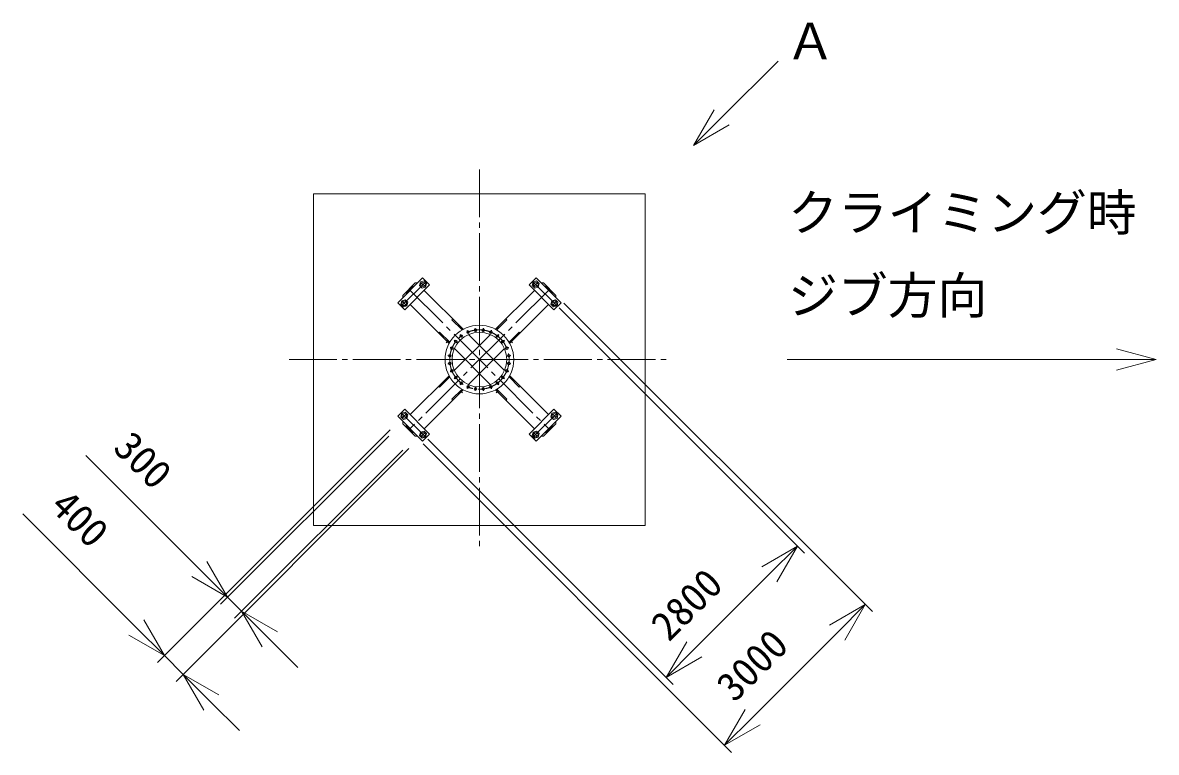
# Model space of a CAD drawing. Units: millimetres, scale not verified. Extents: x -26175 to 26208, y -37536 to 40834.
# Drawn here: x -23678 to -6596, y -31984 to -20983 of the extents above; entities that cross this region are included whole.
import ezdxf
from ezdxf.enums import TextEntityAlignment as Align

# ---------------------------------------------------------------- set-up
doc = ezdxf.new("R2010")
doc.units = ezdxf.units.MM
doc.header["$LTSCALE"] = 80
doc.linetypes.add('CHAIN2', pattern=[12, 9, -1, 1, -1])
for name, color, linetype, lineweight in [('0-3_05 寸法', 7, 'Continuous', 18), ('0-4_10 当社外形線', 3, 'Continuous', 18), ('0-5_12 当社中心線', 3, 'CHAIN2', 18), ('0-7_20 躯体・土木、外形線', 1, 'Continuous', 18)]:
    doc.layers.add(name, color=color, linetype=linetype, lineweight=lineweight)
doc.styles.add('ＭＳ ゴシック', font='')
doc.styles.get('ＭＳ ゴシック').set_extended_font_data('MS Gothic')

msp = doc.modelspace()

# ---------------------------------------------------------------- linework, layer by layer
at = {"layer": '0-3_05 寸法'}
for p, q in [((-15523.59, -25213.61), (-10874.47, -29862.73)), ((-15594.3, -25284.32), (-11897.23, -28981.39)), ((-18139.88, -27122.8), (-21648.96, -30631.87)), ((-18162.74, -27216.36), (-20697, -29750.62)), ((-17574.2, -27264.22), (-13877.13, -30961.29)), ((-17857.04, -27405.64), (-21366.12, -30914.71)), ((-17950.61, -27428.5), (-20484.87, -29962.75)), ((-17644.91, -27334.93), (-12995.79, -31984.05)), ((-21015.2, -29220.29), (-22726.4, -27509.09)), ((-21967.16, -30101.54), (-23678.35, -28390.34)), ((-12003.29, -28875.33), (-12427.56, -29299.59)), ((-20590.94, -29644.55), (-21015.2, -29220.29)), ((-13558.93, -30430.96), (-12427.56, -29299.59)), ((-20378.8, -29856.69), (-20590.94, -29644.55)), ((-20378.8, -29856.69), (-19954.54, -30280.95)), ((-10980.53, -29756.66), (-11404.8, -30180.93)), ((-21542.89, -30525.8), (-21967.16, -30101.54)), ((-12677.59, -31453.72), (-11404.8, -30180.93)), ((-19954.54, -30280.95), (-19530.28, -30705.22)), ((-21260.05, -30808.65), (-21542.89, -30525.8)), ((-13983.19, -30855.23), (-13558.93, -30430.96)), ((-21260.05, -30808.65), (-20835.79, -31232.91)), ((-20835.79, -31232.91), (-20411.52, -31657.17)), ((-13101.85, -31877.99), (-12677.59, -31453.72))]:
    msp.add_line(p, q, dxfattribs=at)
for points in [[(-13568.82, -22834.57), (-13144.55, -22410.31), (-12296.03, -21561.78)], [(-13030.87, -22523.99), (-13568.82, -22834.57), (-13258.24, -22296.63)], [(-7195.52, -25901.37), (-6595.52, -26062.14), (-7195.52, -26222.91)], [(-6595.52, -26062.14), (-7195.52, -26062.14), (-12158.38, -26062.14)], [(-12541.24, -29185.91), (-12003.29, -28875.33), (-12313.88, -29413.27)], [(-20901.52, -29106.61), (-20590.94, -29644.55), (-21128.88, -29333.97)], [(-20068.22, -30394.63), (-20378.8, -29856.69), (-19840.86, -30167.27)], [(-11518.48, -30067.25), (-10980.53, -29756.66), (-11291.12, -30294.61)], [(-21853.47, -29987.86), (-21542.89, -30525.8), (-22080.84, -30215.22)], [(-13445.25, -30544.64), (-13983.19, -30855.23), (-13672.61, -30317.28)], [(-20949.47, -31346.59), (-21260.05, -30808.65), (-20722.1, -31119.23)], [(-12563.91, -31567.4), (-13101.85, -31877.99), (-12791.27, -31340.04)]]:
    msp.add_lwpolyline(points, dxfattribs=at)
at = {"layer": '0-4_10 当社外形線'}
for p, q in [((-17738.48, -24907.91), (-17763.48, -24907.91)), ((-17738.48, -24907.91), (-17733.53, -24912.86)), ((-15858.92, -24912.55), (-15854.29, -24907.91)), ((-15854.29, -24907.91), (-15829.29, -24907.91)), ((-15829.29, -24907.91), (-15854.29, -24907.91)), ((-15854.29, -24907.91), (-15829.29, -24907.91)), ((-15642.16, -25095.04), (-15829.29, -24907.91)), ((-15829.29, -24907.91), (-15642.16, -25095.04)), ((-15642.16, -25095.04), (-15829.29, -24907.91)), ((-17950.61, -25120.04), (-17950.61, -25095.04)), ((-17950.61, -25095.04), (-17950.61, -25120.04)), ((-17910.24, -25054.35), (-17903, -25061.58)), ((-17909.19, -25055.4), (-17903, -25061.58)), ((-17796.94, -24955.52), (-17903, -25061.58)), ((-17796.94, -24955.52), (-17903, -25061.58)), ((-17804.17, -24948.28), (-17796.94, -24955.52)), ((-17803.12, -24949.33), (-17796.94, -24955.52)), ((-17626.03, -25020.36), (-17042.52, -25603.87)), ((-16551.08, -25604.71), (-15965.97, -25019.6)), ((-15788.44, -24948.13), (-15795.83, -24955.52)), ((-15788.59, -24948.28), (-15795.83, -24955.52)), ((-15789.64, -24949.33), (-15795.83, -24955.52)), ((-15689.76, -25061.58), (-15795.83, -24955.52)), ((-15795.83, -24955.52), (-15689.76, -25061.58)), ((-15795.83, -24955.52), (-15689.76, -25061.58)), ((-15682.52, -25054.35), (-15689.76, -25061.58)), ((-15682.77, -25054.59), (-15689.76, -25061.58)), ((-15683.57, -25055.4), (-15689.76, -25061.58)), ((-15642.16, -25095.04), (-15642.16, -25120.04)), ((-15642.16, -25120.04), (-15642.16, -25095.04)), ((-15642.16, -25095.04), (-15642.16, -25120.04)), ((-17950.61, -25120.04), (-17945.85, -25124.81)), ((-17838.16, -25232.49), (-17257.29, -25813.36)), ((-16338.95, -25816.84), (-15753.84, -25231.73)), ((-15646.79, -25124.68), (-15642.16, -25120.04)), ((-17196.44, -25448.19), (-17210.75, -25462.51)), ((-16396.33, -25448.19), (-16382.01, -25462.51)), ((-17057.59, -25615.67), (-17210.75, -25462.51)), ((-17078.92, -25567.56), (-17092.25, -25580.89)), ((-17054.17, -25592.31), (-17067.51, -25605.64)), ((-16538.59, -25592.31), (-16525.26, -25605.64)), ((-16535.17, -25615.67), (-16382.01, -25462.51)), ((-16513.85, -25567.56), (-16500.51, -25580.89)), ((-17407.86, -25659.62), (-17396.01, -25647.77)), ((-17242.85, -25800.93), (-17396.01, -25647.77)), ((-17290.96, -25779.6), (-17277.63, -25766.27)), ((-17266.21, -25804.35), (-17252.88, -25791.01)), ((-17169.02, -26222.64), (-16635.58, -25689.21)), ((-16960.65, -25685.74), (-16424.58, -26221.81)), ((-16349.91, -25800.93), (-16196.75, -25647.77)), ((-16326.55, -25804.35), (-16339.89, -25791.01)), ((-16301.8, -25779.6), (-16315.14, -25766.27)), ((-16184.91, -25659.62), (-16196.75, -25647.77)), ((-17172.79, -25897.87), (-16634.07, -26436.58)), ((-16959.52, -26437.41), (-16423.45, -25901.34)), ((-17836.98, -26890.6), (-17253.52, -26307.14)), ((-16342.72, -26303.67), (-15754.17, -26892.22)), ((-17410.33, -26462.19), (-17396.01, -26476.51)), ((-17242.85, -26323.35), (-17396.01, -26476.51)), ((-17290.96, -26344.67), (-17277.63, -26358.01)), ((-17266.21, -26319.93), (-17252.88, -26333.26)), ((-16349.91, -26323.35), (-16196.75, -26476.51)), ((-16326.55, -26319.93), (-16339.89, -26333.26)), ((-16301.8, -26344.67), (-16315.14, -26358.01)), ((-16182.44, -26462.19), (-16196.75, -26476.51)), ((-17624.84, -27102.73), (-17044.03, -26521.92)), ((-17057.59, -26508.61), (-17210.75, -26661.77)), ((-17078.92, -26556.72), (-17092.25, -26543.38)), ((-17054.17, -26531.97), (-17067.51, -26518.63)), ((-16552.21, -26518.44), (-15968.86, -27101.8)), ((-16538.59, -26531.97), (-16525.26, -26518.63)), ((-16535.17, -26508.61), (-16382.01, -26661.77)), ((-16513.85, -26556.72), (-16500.51, -26543.38)), ((-17198.9, -26673.62), (-17210.75, -26661.77)), ((-16393.86, -26673.62), (-16382.01, -26661.77)), ((-17651.98, -27292.5), (-18026.75, -26917.74)), ((-17950.61, -27004.23), (-17946.95, -27000.57)), ((-17950.61, -27029.23), (-17950.61, -27004.23)), ((-17950.61, -27004.23), (-17950.61, -27029.23)), ((-17950.61, -27029.23), (-17950.61, -27004.23)), ((-17950.61, -27029.23), (-17763.48, -27216.36)), ((-17763.48, -27216.36), (-17950.61, -27029.23)), ((-17950.61, -27029.23), (-17763.48, -27216.36)), ((-17910.24, -27069.93), (-17903, -27062.69)), ((-17910.02, -27069.71), (-17903, -27062.69)), ((-17909.19, -27068.88), (-17903, -27062.69)), ((-17796.94, -27168.76), (-17903, -27062.69)), ((-17796.94, -27168.76), (-17903, -27062.69)), ((-17796.94, -27168.76), (-17903, -27062.69)), ((-15829.29, -27216.36), (-15642.16, -27029.23)), ((-15689.76, -27062.69), (-15795.83, -27168.76)), ((-15683.57, -27068.88), (-15689.76, -27062.69)), ((-15646.86, -26999.53), (-15642.16, -27004.23)), ((-15642.16, -27029.13), (-15642.16, -27004.47)), ((-17804.17, -27175.99), (-17796.94, -27168.76)), ((-17803.96, -27175.78), (-17796.94, -27168.76)), ((-17803.12, -27174.95), (-17796.94, -27168.76)), ((-17738.48, -27216.36), (-17763.89, -27216.36)), ((-17763.48, -27216.36), (-17738.48, -27216.36)), ((-17738.48, -27216.36), (-17763.48, -27216.36)), ((-17738.48, -27216.36), (-17733.22, -27211.11)), ((-17545.92, -27186.44), (-17651.98, -27292.5)), ((-15858.99, -27211.66), (-15854.29, -27216.36)), ((-15829.29, -27216.36), (-15854.29, -27216.36)), ((-15789.64, -27174.95), (-15795.83, -27168.76))]:
    msp.add_line(p, q, dxfattribs=at)
for points in [[(-17545.92, -24937.84), (-17651.98, -24831.77), (-18026.75, -25206.54)], [(-17545.92, -24937.84), (-17920.68, -25312.6), (-18026.75, -25206.54)], [(-17950.61, -25095.04), (-17763.48, -24907.91), (-17950.61, -25095.04)], [(-16046.85, -24937.84), (-15940.78, -24831.77), (-15566.02, -25206.54)], [(-16046.85, -24937.84), (-15672.08, -25312.6), (-15566.02, -25206.54)], [(-17545.92, -27186.44), (-17920.68, -26811.67), (-18026.75, -26917.74)], [(-15672.08, -26811.67), (-16046.85, -27186.44), (-15940.78, -27292.5)], [(-15672.08, -26811.67), (-15566.02, -26917.74), (-15940.78, -27292.5)]]:
    msp.add_lwpolyline(points, dxfattribs=at)
for points in [[(-17697.89, -24944.96), (-17659.11, -24983.75), (-17606.13, -24969.55), (-17591.93, -24916.57), (-17630.72, -24877.79), (-17683.69, -24891.99)], [(-16000.84, -24944.96), (-15962.05, -24983.75), (-15909.07, -24969.55), (-15894.88, -24916.57), (-15933.66, -24877.79), (-15986.64, -24891.99)], [(-17980.74, -25227.81), (-17941.95, -25266.59), (-17888.97, -25252.39), (-17874.78, -25199.42), (-17913.56, -25160.63), (-17966.54, -25174.83)], [(-15717.99, -25227.81), (-15679.21, -25266.59), (-15626.23, -25252.39), (-15612.03, -25199.42), (-15650.82, -25160.63), (-15703.8, -25174.83)], [(-17980.73, -26924.86), (-17941.95, -26963.65), (-17888.97, -26949.45), (-17874.77, -26896.47), (-17913.56, -26857.69), (-17966.54, -26871.88)], [(-15717.99, -26924.86), (-15679.21, -26963.65), (-15626.23, -26949.45), (-15612.03, -26896.47), (-15650.82, -26857.69), (-15703.8, -26871.88)], [(-17697.89, -27207.71), (-17659.11, -27246.49), (-17606.13, -27232.29), (-17591.93, -27179.31), (-17630.72, -27140.53), (-17683.7, -27154.73)], [(-16000.84, -27207.71), (-15962.05, -27246.49), (-15909.07, -27232.29), (-15894.88, -27179.31), (-15933.66, -27140.53), (-15986.64, -27154.73)]]:
    msp.add_lwpolyline(points, close=True, dxfattribs=at)
for centre, radius in [((-17644.91, -24930.77), 35), ((-15947.85, -24930.77), 35), ((-17927.75, -25213.61), 35), ((-15665.01, -25213.61), 35), ((-16796.38, -26062.14), 517.5), ((-16854.91, -25618.53), 20), ((-16738.11, -25618.5), 20), ((-16796.38, -26062.14), 412.5), ((-17151.44, -25789.85), 20), ((-17068.87, -25707.23), 20), ((-16967.73, -25648.8), 20), ((-16625.27, -25648.7), 20), ((-16524.1, -25707.07), 20), ((-16441.48, -25789.64), 20), ((-17209.81, -25891.02), 20), ((-16383.05, -25890.78), 20), ((-17240.01, -26003.85), 20), ((-17239.98, -26120.66), 20), ((-16352.78, -26003.6), 20), ((-16352.75, -26120.41), 20), ((-17209.71, -26233.48), 20), ((-16382.95, -26233.25), 20), ((-17151.28, -26334.61), 20), ((-17068.66, -26417.18), 20), ((-16967.48, -26475.56), 20), ((-16625.02, -26475.45), 20), ((-16523.88, -26417.02), 20), ((-16441.32, -26334.42), 20), ((-16854.65, -26505.75), 20), ((-16737.84, -26505.72), 20), ((-17927.75, -26910.67), 35), ((-15665.01, -26910.67), 35), ((-17644.91, -27193.51), 35), ((-15947.85, -27193.51), 35)]:
    msp.add_circle(centre, radius, dxfattribs=at)
at = {"layer": '0-5_12 当社中心線'}
for p, q in [((-16796.38, -23195.73), (-16796.38, -28928.55)), ((-17598.95, -24884.81), (-17973.71, -25259.57)), ((-17613.2, -24962.48), (-17672.61, -24903.07)), ((-15993.82, -24884.81), (-15619.05, -25259.57)), ((-15979.56, -24962.48), (-15920.16, -24903.07)), ((-17857.04, -25001.48), (-15735.72, -27122.8)), ((-15735.72, -25001.48), (-17857.04, -27122.8)), ((-17896.04, -25245.32), (-17955.45, -25185.92)), ((-15696.72, -25245.32), (-15637.32, -25185.91)), ((-17066.55, -25579.93), (-17079.94, -25593.32)), ((-16958.17, -25671.84), (-16979.49, -25620.42)), ((-16851.65, -25643.27), (-16858.93, -25588.08)), ((-16741.36, -25643.24), (-16734.11, -25588.04)), ((-16634.81, -25671.75), (-16613.52, -25620.32)), ((-16526.22, -25579.93), (-16512.83, -25593.32)), ((-17295.83, -25809.22), (-17265.2, -25778.58)), ((-17131.64, -25805.03), (-17175.81, -25771.15)), ((-17053.67, -25727.02), (-17087.57, -25682.86)), ((-16539.28, -25726.87), (-16505.41, -25682.7)), ((-16461.27, -25804.84), (-16417.12, -25770.94)), ((-16296.93, -25809.22), (-16327.57, -25778.59)), ((-17186.76, -25900.56), (-17238.19, -25879.27)), ((-16406.09, -25900.34), (-16354.67, -25879.02)), ((-19663.21, -26062.14), (-13929.56, -26062.14)), ((-17215.27, -26007.1), (-17270.46, -25999.85)), ((-17215.24, -26117.4), (-17270.43, -26124.68)), ((-16377.52, -26006.87), (-16322.33, -25999.58)), ((-16377.49, -26117.16), (-16322.29, -26124.41)), ((-17186.66, -26223.92), (-17238.08, -26245.24)), ((-16406, -26223.71), (-16354.57, -26244.99)), ((-17278.59, -26332.3), (-17265.2, -26345.69)), ((-17131.49, -26319.42), (-17175.64, -26353.32)), ((-17053.48, -26397.39), (-17087.35, -26441.56)), ((-16957.94, -26452.5), (-16979.23, -26503.94)), ((-16634.58, -26452.41), (-16613.26, -26503.83)), ((-16539.08, -26397.23), (-16505.18, -26441.38)), ((-16461.12, -26319.24), (-16416.95, -26353.11)), ((-16314.18, -26332.3), (-16327.57, -26345.69)), ((-17049.3, -26561.59), (-17079.94, -26530.95)), ((-16851.4, -26481.02), (-16858.65, -26536.21)), ((-16741.1, -26480.98), (-16733.82, -26536.17)), ((-16543.46, -26561.59), (-16512.83, -26530.95)), ((-17598.95, -27239.47), (-17973.71, -26864.7)), ((-17896.04, -26878.96), (-17955.45, -26938.36)), ((-15619.05, -26864.7), (-15993.82, -27239.47)), ((-15696.72, -26878.96), (-15637.32, -26938.36)), ((-17613.2, -27161.8), (-17672.61, -27221.2)), ((-15979.56, -27161.8), (-15920.16, -27221.2))]:
    msp.add_line(p, q, dxfattribs=at)
msp.add_circle((-16796.46, -26062.16), 447.5, dxfattribs=at)
at = {"layer": '0-7_20 躯体・土木、外形線'}
for p, q in [((-19296.38, -23562.14), (-19296.38, -28562.14)), ((-19296.38, -23562.14), (-14296.38, -23562.14)), ((-14296.38, -23562.14), (-14296.38, -28562.14)), ((-14296.38, -28562.14), (-19296.38, -28562.14))]:
    msp.add_line(p, q, dxfattribs=at)

# ---------------------------------------------------------------- texts
at = {"layer": '0-3_05 寸法', "style": 'ＭＳ ゴシック'}
for s, p in [('Ａ', (-12184.63, -21699.37)), ('クライミング時', (-12143.89, -24285.96)), ('ジブ方向', (-12143.89, -25535.96))]:
    msp.add_text(s, height=549.9, dxfattribs=at).set_placement(p, align=Align.BOTTOM_LEFT)
for s, rotation, p in [('300', 315, (-22429.41, -27509.09)), ('400', 315, (-23381.37, -28390.34)), ('2800', 45, (-13848.84, -30423.89)), ('3000', 45, (-12861.44, -31340.58))]:
    msp.add_text(s, height=439.9, rotation=rotation, dxfattribs=at).set_placement(p, align=Align.BOTTOM_LEFT)

doc.saveas('drawing.dxf')
